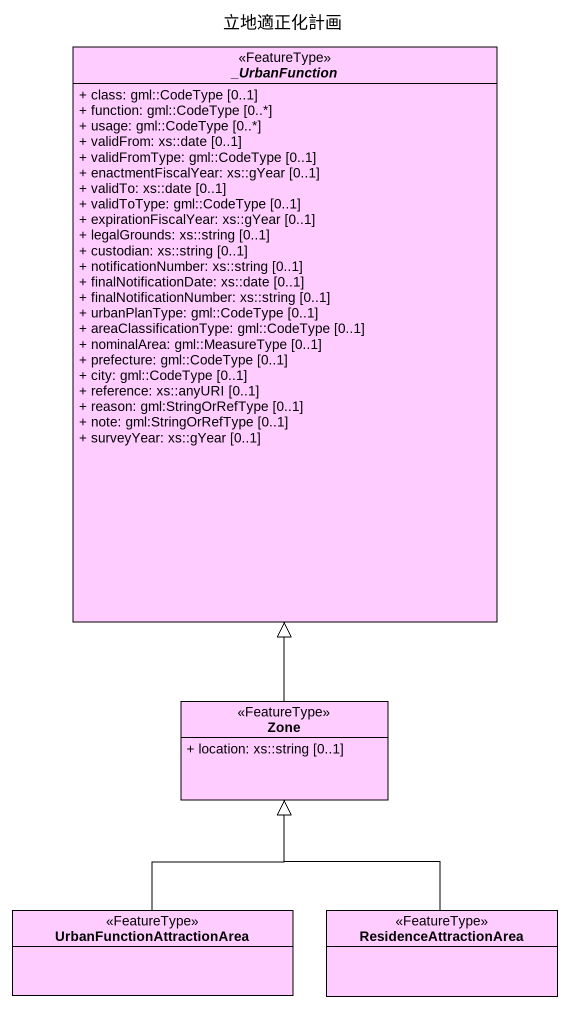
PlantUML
@startuml
title 立地適正化計画
hide circle
hide empty members
skinparam classAttributeIconSize 0
abstract class "_UrbanFunction" as UrbanFunction <<FeatureType>> #FFCCFF {
  + class: gml::CodeType [0..1]
  + function: gml::CodeType [0..*]
  + usage: gml::CodeType [0..*]
  + validFrom: xs::date [0..1]
  + validFromType: gml::CodeType [0..1]
  + enactmentFiscalYear: xs::gYear [0..1]
  + validTo: xs::date [0..1]
  + validToType: gml::CodeType [0..1]
  + expirationFiscalYear: xs::gYear [0..1]
  + legalGrounds: xs::string [0..1]
  + custodian: xs::string [0..1]
  + notificationNumber: xs::string [0..1]
  + finalNotificationDate: xs::date [0..1]
  + finalNotificationNumber: xs::string [0..1]
  + urbanPlanType: gml::CodeType [0..1]
  + areaClassificationType: gml::CodeType [0..1]
  + nominalArea: gml::MeasureType [0..1]
  + prefecture: gml::CodeType [0..1]
  + city: gml::CodeType [0..1]
  + reference: xs::anyURI [0..1]
  + reason: gml:StringOrRefType [0..1]
  + note: gml:StringOrRefType [0..1]
  + surveyYear: xs::gYear [0..1]
}
class Zone <<FeatureType>> #FFCCFF {
  + location: xs::string [0..1]
}
class UrbanFunctionAttractionArea <<FeatureType>> #FFCCFF
class ResidenceAttractionArea <<FeatureType>> #FFCCFF
Zone -up-|> UrbanFunction
UrbanFunctionAttractionArea -up-|> Zone
ResidenceAttractionArea -up-|> Zone
@enduml
